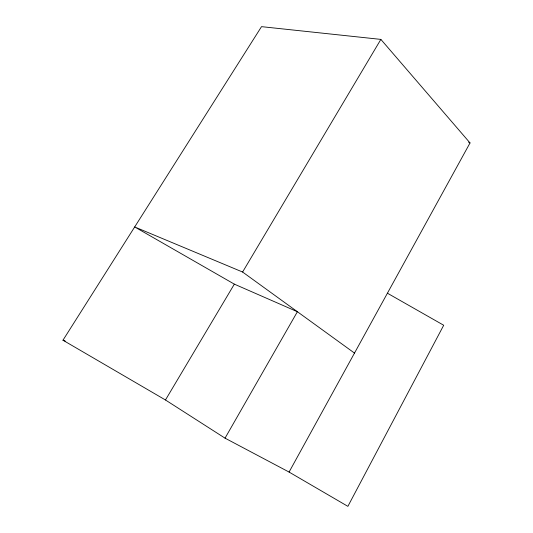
<?xml version="1.0" encoding="UTF-8"?>
<svg xmlns="http://www.w3.org/2000/svg" width="533" height="533" viewBox="0 0 533 533"><rect width="100%" height="100%" fill="white"/><g stroke="black" fill="none" stroke-linecap="round" stroke-linejoin="round"><path stroke-width="0.8" d="M289.079 472.065L470.033 142.944L380.868 39.395L261.516 26.65L62.967 340.214L165.463 399.983L225.039 438.153L289.079 472.065L347.882 506.35L443.703 325.25L387.418 293.21M225.039 438.153L297.394 311.725L234.347 284.142L134.689 226.951L242.602 272.03L354.492 353.086M242.602 272.03L380.868 39.395M165.463 399.983L234.347 284.142M62.967 340.214L65.233 341.02M468.58 142.138L470.033 142.944"/></g></svg>
